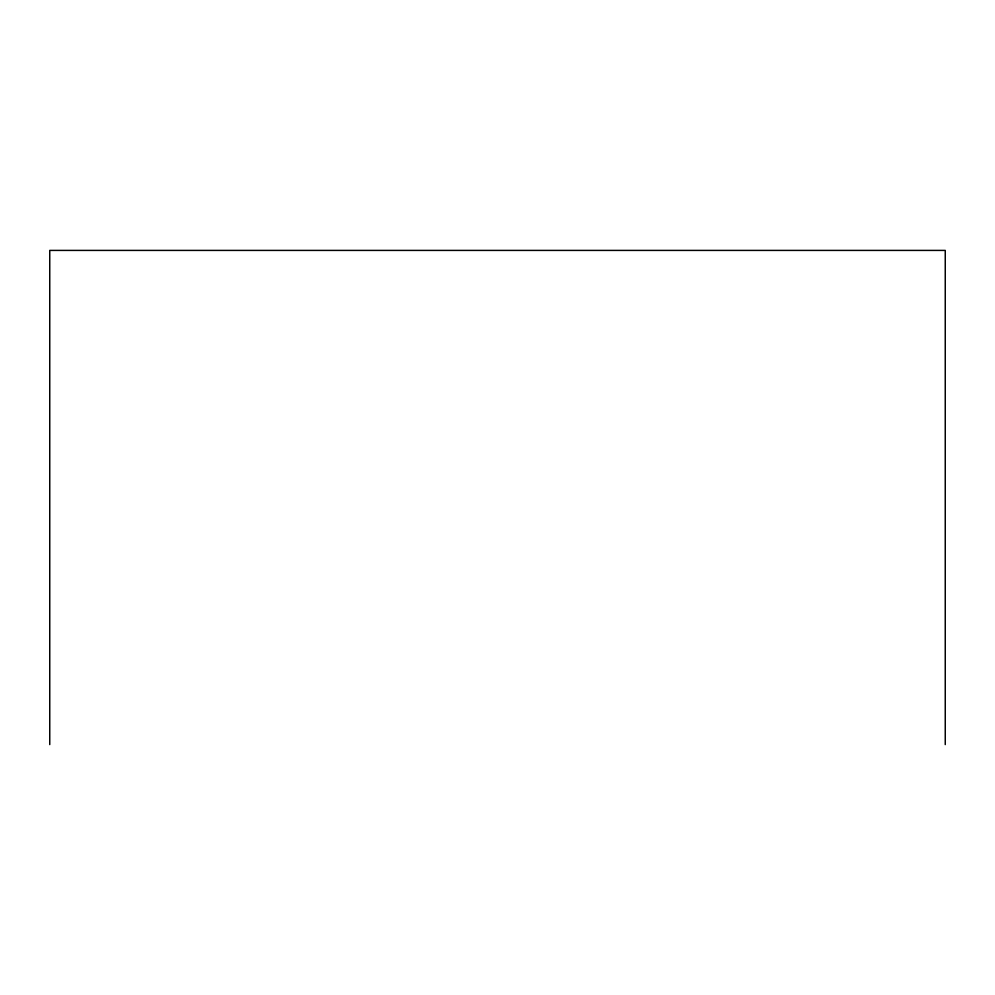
<?xml version="1.0" encoding="UTF-8"?>
<svg xmlns="http://www.w3.org/2000/svg" width="995" height="995" viewBox="0 0 995 995"><rect width="100%" height="100%" fill="white"/><g stroke="black" fill="none" stroke-linecap="round" stroke-linejoin="round"><path stroke-width="1.49" d="M945.25 744.596L945.25 250.404L49.75 250.404L49.75 744.596"/></g></svg>
